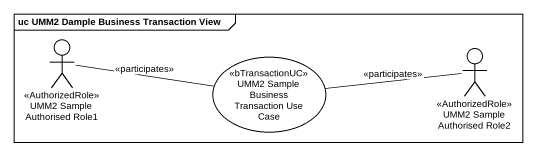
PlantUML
@startuml
mainframe uc UMM2 Dample Business Transaction View
actor "UMM2 Sample Authorised Role1" as UMM2_Sample_Authorised_Role1 <<AuthorizedRole>>
usecase "UMM2 Sample Business Transaction Use Case" as UMM2_Sample_Business <<bTransactionUC>>
actor "UMM2 Sample Authorised Role2" as UMM2_Sample_Authorised_Role2 <<AuthorizedRole>>
UMM2_Sample_Authorised_Role1 -right- UMM2_Sample_Business : <<participates>>
UMM2_Sample_Authorised_Role2 -left- UMM2_Sample_Business : <<participates>>
@enduml
